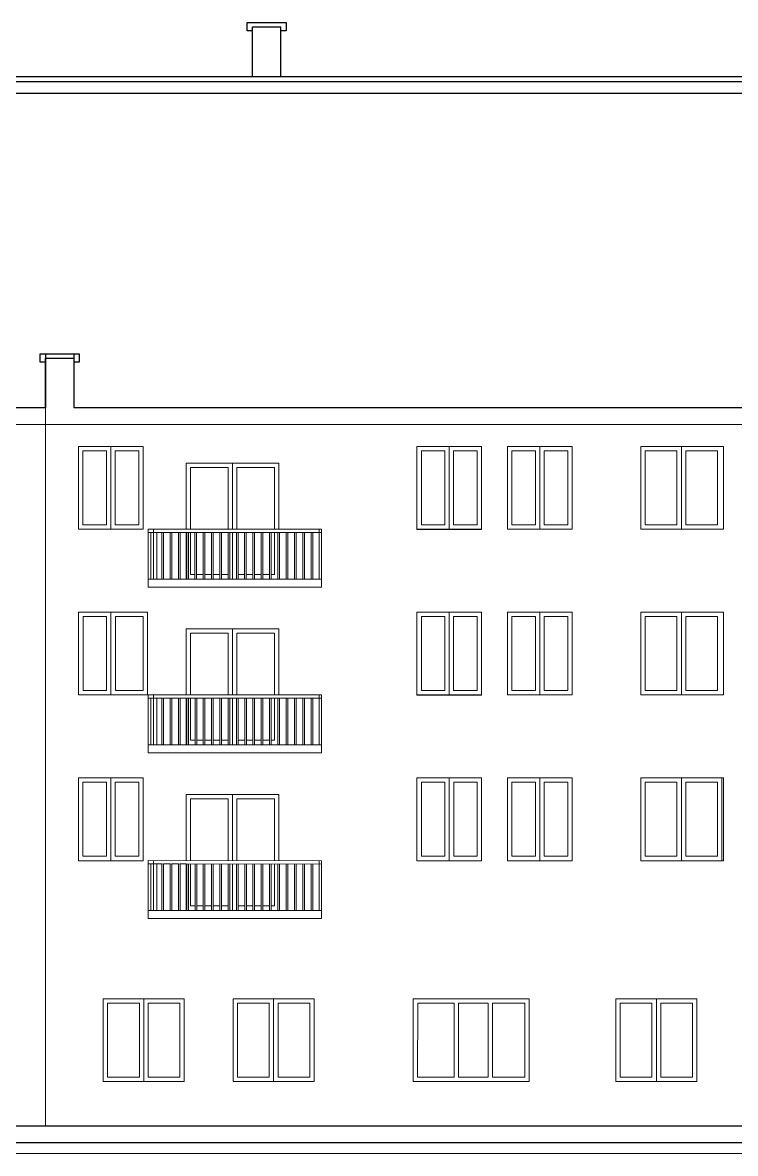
# Model space of a CAD drawing. Header units: millimetres. Extents: x -689206 to 4969298, y -1019800 to 703299.
# Drawn here: x 493573 to 506486, y -464511 to -444036 of the extents above; entities that cross this region are included whole.
import ezdxf

# ---------------------------------------------------------------- set-up
doc = ezdxf.new("R2010")
doc.units = ezdxf.units.MM
doc.layers.add('РАЗМЕРЫ', color=7, linetype='Continuous', lineweight=9)
doc.layers.add('фасад1', color=7, linetype='Continuous')

msp = doc.modelspace()

# ---------------------------------------------------------------- linework, layer by layer
at = {"layer": 'РАЗМЕРЫ', "linetype": 'ByBlock', "lineweight": 30, "ltscale": 35}
for p, q in [((497639.7, -444110.9), (497639.7, -444035.9)), ((497639.7, -444035.9), (498249.7, -444035.9)), ((498249.7, -444035.9), (498349.7, -444035.9)), ((498349.7, -444035.9), (498349.7, -444185.9)), ((497639.7, -444185.9), (497639.7, -444110.9)), ((497739.7, -444185.9), (497639.7, -444185.9)), ((498349.7, -444185.9), (498249.7, -444185.9)), ((493889.7, -450110.9), (493889.7, -450035.9)), ((493889.7, -450035.9), (494499.7, -450035.9)), ((494499.7, -450035.9), (494599.7, -450035.9)), ((494599.7, -450035.9), (494599.7, -450185.9)), ((493889.7, -450185.9), (493889.7, -450110.9)), ((493989.7, -450185.9), (493889.7, -450185.9)), ((494599.7, -450185.9), (494499.7, -450185.9))]:
    msp.add_line(p, q, dxfattribs=at)
at = {"layer": 'РАЗМЕРЫ', "lineweight": 30, "ltscale": 35}
for p, q in [((497739.7, -445010.9), (497739.7, -444110.9)), ((497739.7, -444110.9), (498249.7, -444110.9)), ((498249.7, -445010.9), (498249.7, -444110.9)), ((503659.8, -445110.9), (486460.4, -445110.9)), ((490970.4, -445010.9), (494499.7, -445010.9)), ((494499.7, -445010.9), (517427.1, -445010.9)), ((517427.1, -445110.9), (503659.8, -445110.9)), ((486460.4, -445310.9), (517427.1, -445310.9)), ((493989.7, -450035.9), (493989.7, -451010.9)), ((494499.7, -450035.9), (494499.7, -451010.9)), ((493989.7, -451010.9), (493989.7, -450110.9)), ((493989.7, -450110.9), (494499.7, -450110.9)), ((493989.7, -451010.9), (490970.4, -451010.9)), ((499517.8, -451010.9), (494499.7, -451010.9)), ((506322.6, -451010.9), (499517.8, -451010.9)), ((515639.8, -451010.9), (506322.6, -451010.9)), ((485950.4, -464010.9), (533452, -464010.9)), ((485950.4, -464310.9), (533962, -464310.9))]:
    msp.add_line(p, q, dxfattribs=at)
at = {"layer": 'РАЗМЕРЫ', "lineweight": 15, "ltscale": 35}
for p, q in [((493989.7, -451010.9), (493989.7, -464010.9)), ((485950.4, -451310.9), (495847.8, -451312.6)), ((495847.8, -451312.6), (498999.8, -451310.9)), ((498987.8, -451310.9), (519310.1, -451319.7)), ((495755.8, -451710.9), (494585.8, -451710.9)), ((494585.8, -453210.9), (494585.8, -451710.9)), ((494585.8, -451710.9), (494585.8, -453210.9)), ((495755.8, -451710.9), (494585.8, -451710.9)), ((495090.8, -451790.9), (494665.8, -451790.9)), ((494665.8, -451790.9), (494665.8, -453130.9)), ((495170.8, -451710.9), (495090.8, -451710.9)), ((495090.8, -451790.9), (495090.8, -453130.9)), ((495170.8, -453210.9), (495170.8, -451710.9)), ((495170.8, -451710.9), (495250.8, -451710.9)), ((495675.8, -451790.9), (495250.8, -451790.9)), ((495250.8, -451790.9), (495250.8, -453130.9)), ((495675.8, -453130.9), (495675.8, -451790.9)), ((495755.8, -453210.9), (495755.8, -451710.9)), ((495755.8, -451710.9), (495755.8, -453210.9)), ((501887.4, -451710.9), (500716.8, -451711.2)), ((500716.8, -453211.2), (500716.8, -451711.2)), ((500716.8, -451711.2), (500716.8, -453211.2)), ((501886.8, -451711.2), (500716.8, -451711.2)), ((501221.8, -451791.2), (500796.8, -451791.2)), ((500796.8, -451791.2), (500796.8, -453131.2)), ((501301.8, -451711.2), (501221.8, -451711.2)), ((501221.8, -451791.2), (501221.8, -453131.2)), ((501301.8, -453211.2), (501301.8, -451711.2)), ((501301.8, -451711.2), (501381.8, -451711.2)), ((501806.8, -451791.2), (501381.8, -451791.2)), ((501381.8, -451791.2), (501381.8, -453131.2)), ((501806.8, -453131.2), (501806.8, -451791.2)), ((501886.8, -451711.2), (501886.8, -453211.2)), ((501887.4, -453210.9), (501887.4, -451710.9)), ((502358, -451710.8), (502358, -453210.9)), ((503528, -451710.8), (502358, -451710.8)), ((502358, -451710.9), (502358, -453210.9)), ((503528, -451710.9), (502358, -451710.9)), ((502863, -451790.9), (502438, -451790.9)), ((502438, -451790.9), (502438, -453130.9)), ((502943, -451710.9), (502863, -451710.9)), ((502863, -451790.9), (502863, -453130.9)), ((502943, -453210.9), (502943, -451710.9)), ((502943, -451710.9), (503023, -451710.9)), ((503448, -451790.9), (503023, -451790.9)), ((503023, -451790.9), (503023, -453130.9)), ((503448, -453130.9), (503448, -451790.9)), ((503528, -453210.9), (503528, -451710.8)), ((503528, -451710.9), (503528, -453210.9)), ((504771.8, -451710.8), (504771.8, -453210.9)), ((506271.8, -451710.9), (504771.8, -451710.9)), ((504771.8, -451710.9), (504771.8, -453210.9)), ((506241.8, -451710.9), (504771.8, -451710.9)), ((504851.8, -453130.9), (504851.8, -451790.9)), ((504851.8, -451790.9), (505426.8, -451790.9)), ((505426.8, -451790.9), (505426.8, -453130.9)), ((505506.8, -453210.9), (505506.8, -451710.9)), ((505586.8, -451790.9), (506161.8, -451790.9)), ((505586.8, -453130.9), (505586.8, -451790.9)), ((506161.8, -451790.9), (506161.8, -453130.9)), ((506271.8, -453210.9), (506271.8, -451710.9)), ((494585.8, -453210.9), (494585.8, -453130.9)), ((494585.8, -453210.9), (495755.8, -453210.9)), ((495755.8, -453210.9), (494585.8, -453210.9)), ((494665.8, -453130.9), (495090.8, -453130.9)), ((495250.8, -453130.9), (495675.8, -453130.9)), ((496005.9, -453270.9), (495847, -453270.9)), ((495847.5, -453210.9), (495847.2, -454110.9)), ((495897.8, -453270.9), (495897.4, -454110.9)), ((498987.5, -453210.9), (498987.2, -454112.3)), ((500716.8, -453211.2), (500716.8, -453131.2)), ((501886.8, -453211.2), (500716.8, -453211.2)), ((500717.4, -453210.9), (501887.4, -453210.9)), ((500796.8, -453131.2), (501221.8, -453131.2)), ((501381.8, -453131.2), (501806.8, -453131.2)), ((502358, -453210.9), (502358, -453130.9)), ((502358, -453210.9), (503528, -453210.9)), ((503528, -453210.9), (502358, -453210.9)), ((502438, -453130.9), (502863, -453130.9)), ((503023, -453130.9), (503448, -453130.9)), ((504771.8, -453210.9), (506271.8, -453210.9)), ((506241.8, -453210.9), (504771.8, -453210.9)), ((504771.8, -453210.9), (504851.8, -453210.9)), ((505426.8, -453130.9), (504851.8, -453130.9)), ((506161.8, -453130.9), (505586.8, -453130.9)), ((495755.8, -454710.9), (494585.8, -454710.9)), ((494585.8, -456210.9), (494585.8, -454710.9)), ((495835.8, -454710.9), (494665.8, -454710.9)), ((495250.8, -454710.9), (495170.8, -454710.9)), ((495173.9, -456210.9), (495173.9, -454710.9)), ((495250.8, -454710.9), (495330.8, -454710.9)), ((495835.8, -454710.9), (495835.8, -456210.9)), ((501887.4, -454710.9), (500716.8, -454711.2)), ((500716.8, -456211.2), (500716.8, -454711.2)), ((500716.8, -454711.2), (500716.8, -456211.2)), ((501886.8, -454711.2), (500716.8, -454711.2)), ((501301.8, -454711.2), (501221.8, -454711.2)), ((501301.8, -456211.2), (501301.8, -454711.2)), ((501301.8, -454711.2), (501381.8, -454711.2)), ((501886.8, -454711.2), (501886.8, -456211.2)), ((501887.4, -456210.9), (501887.4, -454710.9)), ((502358, -454710.8), (502358, -456210.9)), ((503528, -454710.8), (502358, -454710.8)), ((502358, -454710.9), (502358, -456210.9)), ((503528, -454710.9), (502358, -454710.9)), ((502943, -454710.9), (502863, -454710.9)), ((502943, -456210.9), (502943, -454710.9)), ((502943, -454710.9), (503023, -454710.9)), ((503528, -456210.9), (503528, -454710.8)), ((503528, -454710.9), (503528, -456210.9)), ((504771.8, -454710.8), (504771.8, -456210.9)), ((506271.8, -454710.9), (504771.8, -454710.9)), ((504771.8, -454710.9), (504771.8, -456210.9)), ((506241.8, -454710.9), (504771.8, -454710.9)), ((505506.8, -456210.9), (505506.8, -454710.9)), ((506271.8, -456210.9), (506271.8, -454710.9)), ((495093.9, -454790.9), (494668.9, -454790.9)), ((494668.9, -454790.9), (494668.9, -456130.9)), ((495093.9, -454790.9), (495093.9, -456130.9)), ((495755.8, -454790.9), (495253.9, -454790.9)), ((495253.9, -454790.9), (495253.9, -456130.9)), ((495755.8, -456130.9), (495755.8, -454790.9)), ((495755.8, -456130.9), (495755.8, -454790.9)), ((501221.8, -454791.2), (500796.8, -454791.2)), ((500796.8, -454791.2), (500796.8, -456131.2)), ((501221.8, -454791.2), (501221.8, -456131.2)), ((501806.8, -454791.2), (501381.8, -454791.2)), ((501381.8, -454791.2), (501381.8, -456131.2)), ((501806.8, -456131.2), (501806.8, -454791.2)), ((502863, -454790.9), (502438, -454790.9)), ((502438, -454790.9), (502438, -456130.9)), ((502863, -454790.9), (502863, -456130.9)), ((503448, -454790.9), (503023, -454790.9)), ((503023, -454790.9), (503023, -456130.9)), ((503448, -456130.9), (503448, -454790.9)), ((504851.8, -456130.9), (504851.8, -454790.9)), ((504851.8, -454790.9), (505426.8, -454790.9)), ((505426.8, -454790.9), (505426.8, -456130.9)), ((505586.8, -454790.9), (506161.8, -454790.9)), ((505586.8, -456130.9), (505586.8, -454790.9)), ((506161.8, -454790.9), (506161.8, -456130.9)), ((494668.9, -456130.9), (495093.9, -456130.9)), ((495253.9, -456130.9), (495755.8, -456130.9)), ((500716.8, -456211.2), (500716.8, -456131.2)), ((500796.8, -456131.2), (501221.8, -456131.2)), ((501381.8, -456131.2), (501806.8, -456131.2)), ((502358, -456210.9), (502358, -456130.9)), ((502438, -456130.9), (502863, -456130.9)), ((503023, -456130.9), (503448, -456130.9)), ((505426.8, -456130.9), (504851.8, -456130.9)), ((506161.8, -456130.9), (505586.8, -456130.9)), ((494585.8, -456210.9), (495755.8, -456210.9)), ((495835.8, -456210.9), (494665.8, -456210.9)), ((495848, -456210.6), (495847.6, -457110.6)), ((496006.9, -456270.7), (495848, -456270.6)), ((495898.8, -456270.6), (495898.4, -457110.7)), ((498988, -456210.7), (498987.6, -457112)), ((501886.8, -456211.2), (500716.8, -456211.2)), ((500717.4, -456210.9), (501887.4, -456210.9)), ((502358, -456210.9), (503528, -456210.9)), ((503528, -456210.9), (502358, -456210.9)), ((504771.8, -456210.9), (506271.8, -456210.9)), ((506241.8, -456210.9), (504771.8, -456210.9)), ((504771.8, -456210.9), (504851.8, -456210.9)), ((495755.8, -457710.9), (494585.8, -457710.9)), ((494585.8, -459210.9), (494585.8, -457710.9)), ((494585.8, -457710.9), (494585.8, -459210.9)), ((495755.8, -457710.9), (494585.8, -457710.9)), ((495090.8, -457790.9), (494665.8, -457790.9)), ((494665.8, -457790.9), (494665.8, -459130.9)), ((495170.8, -457710.9), (495090.8, -457710.9)), ((495090.8, -457790.9), (495090.8, -459130.9)), ((495170.8, -459210.9), (495170.8, -457710.9)), ((495170.8, -457710.9), (495250.8, -457710.9)), ((495675.8, -457790.9), (495250.8, -457790.9)), ((495250.8, -457790.9), (495250.8, -459130.9)), ((495675.8, -459130.9), (495675.8, -457790.9)), ((495755.8, -459210.9), (495755.8, -457710.9)), ((495755.8, -457710.9), (495755.8, -459210.9)), ((501887.4, -457710.9), (500716.8, -457711.2)), ((500716.8, -459211.2), (500716.8, -457711.2)), ((500717.4, -457710.9), (500717.4, -459210.9)), ((501887.4, -457710.9), (500717.4, -457710.9)), ((501222.4, -457790.9), (500797.4, -457790.9)), ((500797.4, -457790.9), (500797.4, -459130.9)), ((501302.4, -457710.9), (501222.4, -457710.9)), ((501222.4, -457790.9), (501222.4, -459130.9)), ((501302.4, -459210.9), (501302.4, -457710.9)), ((501302.4, -457710.9), (501382.4, -457710.9)), ((501807.4, -457790.9), (501382.4, -457790.9)), ((501382.4, -457790.9), (501382.4, -459130.9)), ((501807.4, -459130.9), (501807.4, -457790.9)), ((501887.4, -459210.9), (501887.4, -457710.9)), ((501887.4, -457710.9), (501887.4, -459210.9)), ((502358, -457710.8), (502358, -459210.9)), ((503528, -457710.8), (502358, -457710.8)), ((502358, -457711.2), (502358, -459211.2)), ((503528, -457711.2), (502358, -457711.2)), ((502863, -457791.2), (502438, -457791.2)), ((502438, -457791.2), (502438, -459131.2)), ((502943, -457711.2), (502863, -457711.2)), ((502863, -457791.2), (502863, -459131.2)), ((502943, -459211.2), (502943, -457711.2)), ((502943, -457711.2), (503023, -457711.2)), ((503448, -457791.2), (503023, -457791.2)), ((503023, -457791.2), (503023, -459131.2)), ((503448, -459131.2), (503448, -457791.2)), ((503528, -459210.9), (503528, -457710.8)), ((503528, -457711.2), (503528, -459211.2)), ((504771.8, -457710.8), (504771.8, -459210.9)), ((506271.8, -457710.9), (504771.8, -457710.9)), ((504771.8, -457710.9), (504771.8, -459210.9)), ((506241.8, -457710.9), (504771.8, -457710.9)), ((504851.8, -459130.9), (504851.8, -457790.9)), ((504851.8, -457790.9), (505426.8, -457790.9)), ((505426.8, -457790.9), (505426.8, -459130.9)), ((505506.8, -459210.9), (505506.8, -457710.9)), ((505586.8, -457790.9), (506161.8, -457790.9)), ((505586.8, -459130.9), (505586.8, -457790.9)), ((506161.8, -457790.9), (506161.8, -459130.9)), ((506241.8, -457710.9), (506241.8, -459210.9)), ((506271.8, -459210.9), (506271.8, -457710.9)), ((494585.8, -459210.9), (494585.8, -459130.9)), ((494585.8, -459210.9), (495755.8, -459210.9)), ((495755.8, -459210.9), (494585.8, -459210.9)), ((494665.8, -459130.9), (495090.8, -459130.9)), ((495250.8, -459130.9), (495675.8, -459130.9)), ((495847.5, -459210.6), (495847.1, -460110.6)), ((498987.5, -459210.7), (498987.1, -460112)), ((500717.4, -459210.9), (500717.4, -459130.9)), ((500717.4, -459210.9), (501887.4, -459210.9)), ((501887.4, -459210.9), (500717.4, -459210.9)), ((500797.4, -459130.9), (501222.4, -459130.9)), ((501382.4, -459130.9), (501807.4, -459130.9)), ((502358, -459211.2), (502358, -459131.2)), ((502358, -459210.9), (503528, -459210.9)), ((503528, -459211.2), (502358, -459211.2)), ((502438, -459131.2), (502863, -459131.2)), ((503023, -459131.2), (503448, -459131.2)), ((504771.8, -459210.9), (506271.8, -459210.9)), ((506241.8, -459210.9), (504771.8, -459210.9)), ((504771.8, -459210.9), (504851.8, -459210.9)), ((505426.8, -459130.9), (504851.8, -459130.9)), ((506161.8, -459130.9), (505586.8, -459130.9)), ((496006.4, -459270.7), (495847.5, -459270.6)), ((495898.3, -459270.6), (495897.9, -460110.7)), ((495032.9, -461710.9), (495032.9, -463210.9)), ((496502.9, -461710.9), (495032.9, -461710.9)), ((495032.9, -461710.9), (495032.9, -463210.9)), ((496502.9, -461710.9), (495032.9, -461710.9)), ((495767.9, -463210.9), (495767.9, -461710.9)), ((496502.9, -461710.9), (496502.9, -463210.9)), ((496502.9, -461710.9), (496502.9, -463210.9)), ((497385.8, -461710.9), (497385.8, -463210.9)), ((497385.8, -461710.9), (498855.8, -461710.9)), ((497385.8, -461710.9), (497385.8, -463210.9)), ((498855.8, -461710.9), (497385.8, -461710.9)), ((498120.8, -463210.9), (498120.8, -461710.9)), ((498855.8, -461710.9), (498855.8, -463210.9)), ((498855.8, -461710.9), (498855.8, -463210.9)), ((500649.7, -463210.9), (500650, -461710.6)), ((500649.7, -461710.9), (500649.7, -463210.9)), ((502749.7, -461710.9), (500649.7, -461710.9)), ((502749.7, -461710.9), (500650.1, -461710.6)), ((500650.1, -461710.6), (500730.1, -461710.6)), ((500730.1, -461710.6), (500730.1, -461710.9)), ((502749.7, -461710.9), (502749.7, -463210.9)), ((502749.7, -463210.9), (502749.7, -461710.9)), ((504318.9, -461710.9), (504318.9, -463210.9)), ((505788.9, -461710.9), (504318.9, -461710.9)), ((504318.9, -461710.9), (504318.9, -463210.9)), ((505788.9, -461710.9), (504318.9, -461710.9)), ((505053.9, -463210.9), (505053.9, -461710.9)), ((505788.9, -461710.9), (505788.9, -463210.9)), ((505788.9, -461710.9), (505788.9, -463210.9)), ((495112.9, -463130.9), (495112.9, -461790.9)), ((495112.9, -461790.9), (495687.9, -461790.9)), ((495687.9, -461790.9), (495687.9, -463130.9)), ((495847.9, -461790.9), (496422.9, -461790.9)), ((495847.9, -463130.9), (495847.9, -461790.9)), ((496422.9, -461790.9), (496422.9, -463130.9)), ((497465.8, -463130.9), (497465.8, -461790.9)), ((497465.8, -461790.9), (498040.8, -461790.9)), ((498040.8, -461790.9), (498040.8, -463130.9)), ((498200.8, -461790.9), (498775.8, -461790.9)), ((498200.8, -463130.9), (498200.8, -461790.9)), ((498775.8, -461790.9), (498775.8, -463130.9)), ((500730.1, -461790.7), (500729.9, -463130.6)), ((500730.1, -461790.7), (501391.1, -461790.8)), ((501391.1, -461790.8), (501390.8, -463130.7)), ((501470.9, -463130.7), (501471.1, -461790.8)), ((502007.9, -461790.8), (501471.1, -461790.8)), ((502007.9, -461790.8), (502007.6, -463130.8)), ((502087.6, -463130.8), (502087.8, -461790.9)), ((502669.7, -461790.9), (502087.8, -461790.9)), ((502669.7, -463130.9), (502669.7, -461790.9)), ((504398.9, -463130.9), (504398.9, -461790.9)), ((504398.9, -461790.9), (504973.9, -461790.9)), ((504973.9, -461790.9), (504973.9, -463130.9)), ((505133.9, -461790.9), (505708.9, -461790.9)), ((505133.9, -463130.9), (505133.9, -461790.9)), ((505708.9, -461790.9), (505708.9, -463130.9)), ((495687.9, -463130.9), (495112.9, -463130.9)), ((496422.9, -463130.9), (495847.9, -463130.9)), ((498040.8, -463130.9), (497465.8, -463130.9)), ((498775.8, -463130.9), (498200.8, -463130.9)), ((500729.9, -463130.6), (501390.8, -463130.7)), ((501470.9, -463130.7), (502007.6, -463130.7)), ((502087.6, -463130.7), (502669.7, -463130.7)), ((504973.9, -463130.9), (504398.9, -463130.9)), ((505708.9, -463130.9), (505133.9, -463130.9)), ((496502.9, -463210.9), (495032.9, -463210.9)), ((496502.9, -463210.9), (495032.9, -463210.9)), ((495032.9, -463210.9), (495112.9, -463210.9)), ((498855.8, -463210.9), (497385.8, -463210.9)), ((498855.8, -463210.9), (497385.8, -463210.9)), ((497385.8, -463210.9), (497465.8, -463210.9)), ((502749.7, -463210.9), (500649.7, -463210.9)), ((500649.7, -463210.9), (502749.7, -463210.9)), ((505788.9, -463210.9), (504318.9, -463210.9)), ((505788.9, -463210.9), (504318.9, -463210.9)), ((504318.9, -463210.9), (504398.9, -463210.9))]:
    msp.add_line(p, q, dxfattribs=at)
at = {"layer": 'РАЗМЕРЫ', "lineweight": 5, "ltscale": 35}
msp.add_line((533962, -464510.9), (485950.4, -464510.9), dxfattribs=at)
at = {"layer": 'фасад1', "color": 7, "lineweight": 15}
for p, q in [((498987, -453210.9), (495847, -453210.9)), ((495945.9, -453210.9), (495945.9, -454110.9)), ((498987, -453271.4), (496005.9, -453270.9)), ((496545.9, -453270.9), (496545.9, -454110.9)), ((496575.9, -453270.9), (496575.9, -454110.9)), ((496695.9, -453270.9), (496695.9, -454110.9)), ((496725.9, -453270.9), (496725.9, -454110.9)), ((496845.9, -453270.9), (496845.9, -454110.9)), ((496875.9, -453270.9), (496875.9, -454110.9)), ((496995.9, -453270.9), (496995.9, -454110.9)), ((497025.9, -453270.9), (497025.9, -454110.9)), ((497145.9, -453270.9), (497145.9, -454110.9)), ((497175.9, -453270.9), (497175.9, -454110.9)), ((497295.9, -453270.9), (497295.9, -454110.9)), ((497325.9, -453270.9), (497325.9, -454110.9)), ((497445.9, -453270.9), (497445.9, -454110.9)), ((497475.9, -453270.9), (497475.9, -454110.9)), ((497595.9, -453270.9), (497595.9, -454110.9)), ((497625.9, -453270.9), (497625.9, -454110.9)), ((497745.9, -453270.9), (497745.9, -454110.9)), ((497775.9, -453270.9), (497775.9, -454110.9)), ((497895.9, -453270.9), (497895.9, -454110.9)), ((497925.9, -453270.9), (497925.9, -454110.9)), ((498045.9, -453270.9), (498045.9, -454110.9)), ((498075.9, -453270.9), (498075.9, -454110.9)), ((498195.9, -453270.9), (498195.9, -454110.9)), ((498225.9, -453270.9), (498225.9, -454110.9)), ((498345.9, -453270.9), (498345.9, -454110.9)), ((498375.9, -453270.9), (498375.9, -454110.9)), ((498499, -453271.3), (498499, -454111.3)), ((498529, -453271.3), (498529, -454111.3)), ((498649, -453271.3), (498649, -454111.3)), ((498679, -453271.3), (498679, -454111.3)), ((498799, -453271.3), (498799, -454111.3)), ((498829, -453271.3), (498829, -454111.3)), ((498945.9, -454110.9), (498945.9, -453210.9)), ((496695.9, -454030.9), (496615.9, -454030.9)), ((496845.9, -454030.9), (496725.9, -454030.9)), ((496995.9, -454030.9), (496875.9, -454030.9)), ((497145.9, -454030.9), (497025.9, -454030.9)), ((497295.9, -454030.9), (497175.9, -454030.9)), ((497595.9, -454030.9), (497475.9, -454030.9)), ((497745.9, -454030.9), (497625.9, -454030.9)), ((497895.9, -454030.9), (497775.9, -454030.9)), ((498045.9, -454030.9), (497925.9, -454030.9)), ((498135.9, -454030.9), (498075.9, -454030.9)), ((498988, -456210.7), (495848, -456210.6)), ((495946.9, -456210.7), (495946.9, -457110.7)), ((498988, -456271.1), (496006.9, -456270.7)), ((496546.9, -456270.7), (496546.9, -457110.7)), ((496576.9, -456270.7), (496576.9, -457110.7)), ((496696.9, -456270.7), (496696.9, -457110.7)), ((496726.9, -456270.7), (496726.9, -457110.7)), ((496846.9, -456270.7), (496846.9, -457110.7)), ((496876.9, -456270.7), (496876.9, -457110.7)), ((496996.9, -456270.7), (496996.9, -457110.7)), ((497026.9, -456270.7), (497026.9, -457110.7)), ((497146.9, -456270.7), (497146.9, -457110.7)), ((497176.9, -456270.7), (497176.9, -457110.7)), ((497296.9, -456270.7), (497296.9, -457110.7)), ((497326.9, -456270.7), (497326.9, -457110.7)), ((497446.9, -456270.7), (497446.9, -457110.7)), ((497476.9, -456270.7), (497476.9, -457110.7)), ((497596.9, -456270.7), (497596.9, -457110.7)), ((497626.9, -456270.7), (497626.9, -457110.7)), ((497746.9, -456270.7), (497746.9, -457110.7)), ((497776.9, -456270.7), (497776.9, -457110.7)), ((497896.9, -456270.7), (497896.9, -457110.7)), ((497926.9, -456270.7), (497926.9, -457110.7)), ((498046.9, -456270.7), (498046.9, -457110.7)), ((498076.9, -456270.7), (498076.9, -457110.7)), ((498196.9, -456270.7), (498196.9, -457110.7)), ((498226.9, -456270.7), (498226.9, -457110.7)), ((498346.9, -456270.7), (498346.9, -457110.7)), ((498376.9, -456270.7), (498376.9, -457110.7)), ((498500, -456271.1), (498500, -457111.1)), ((498530, -456271.1), (498530, -457111.1)), ((498650, -456271.1), (498650, -457111.1)), ((498680, -456271.1), (498680, -457111.1)), ((498800, -456271.1), (498800, -457111.1)), ((498830, -456271.1), (498830, -457111.1)), ((498946.9, -457110.7), (498946.9, -456210.7)), ((496696.9, -457030.7), (496616.9, -457030.7)), ((496846.9, -457030.7), (496726.9, -457030.7)), ((496996.9, -457030.7), (496876.9, -457030.7)), ((497146.9, -457030.7), (497026.9, -457030.7)), ((497296.9, -457030.7), (497176.9, -457030.7)), ((497596.9, -457030.7), (497476.9, -457030.7)), ((497746.9, -457030.7), (497626.9, -457030.7)), ((497896.9, -457030.7), (497776.9, -457030.7)), ((498046.9, -457030.7), (497926.9, -457030.7)), ((498136.9, -457030.7), (498076.9, -457030.7)), ((498987.5, -459210.7), (495847.5, -459210.6)), ((495946.4, -459210.7), (495946.4, -460110.7)), ((498946.4, -460110.7), (498946.4, -459210.7)), ((498987.5, -459271.1), (496006.4, -459270.7)), ((496546.4, -459270.7), (496546.4, -460110.7)), ((496576.4, -459270.7), (496576.4, -460110.7)), ((496696.4, -459270.7), (496696.4, -460110.7)), ((496726.4, -459270.7), (496726.4, -460110.7)), ((496846.4, -459270.7), (496846.4, -460110.7)), ((496876.4, -459270.7), (496876.4, -460110.7)), ((496996.4, -459270.7), (496996.4, -460110.7)), ((497026.4, -459270.7), (497026.4, -460110.7)), ((497146.4, -459270.7), (497146.4, -460110.7)), ((497176.4, -459270.7), (497176.4, -460110.7)), ((497296.4, -459270.7), (497296.4, -460110.7)), ((497326.4, -459270.7), (497326.4, -460110.7)), ((497446.4, -459270.7), (497446.4, -460110.7)), ((497476.4, -459270.7), (497476.4, -460110.7)), ((497596.4, -459270.7), (497596.4, -460110.7)), ((497626.4, -459270.7), (497626.4, -460110.7)), ((497746.4, -459270.7), (497746.4, -460110.7)), ((497776.4, -459270.7), (497776.4, -460110.7)), ((497896.4, -459270.7), (497896.4, -460110.7)), ((497926.4, -459270.7), (497926.4, -460110.7)), ((498046.4, -459270.7), (498046.4, -460110.7)), ((498076.4, -459270.7), (498076.4, -460110.7)), ((498196.4, -459270.7), (498196.4, -460110.7)), ((498226.4, -459270.7), (498226.4, -460110.7)), ((498346.4, -459270.7), (498346.4, -460110.7)), ((498376.4, -459270.7), (498376.4, -460110.7)), ((498499.5, -459271.1), (498499.5, -460111.1)), ((498529.5, -459271.1), (498529.5, -460111.1)), ((498649.5, -459271.1), (498649.5, -460111.1)), ((498679.5, -459271.1), (498679.5, -460111.1)), ((498799.5, -459271.1), (498799.5, -460111.1)), ((498829.5, -459271.1), (498829.5, -460111.1)), ((496696.4, -460030.7), (496616.4, -460030.7)), ((496846.4, -460030.7), (496726.4, -460030.7)), ((496996.4, -460030.7), (496876.4, -460030.7)), ((497146.4, -460030.7), (497026.4, -460030.7)), ((497296.4, -460030.7), (497176.4, -460030.7)), ((497596.4, -460030.7), (497476.4, -460030.7)), ((497746.4, -460030.7), (497626.4, -460030.7)), ((497896.4, -460030.7), (497776.4, -460030.7)), ((498046.4, -460030.7), (497926.4, -460030.7)), ((498136.4, -460030.7), (498076.4, -460030.7)), ((502329.7, -461710.9), (500649.7, -461710.9)), ((500649.7, -463210.9), (502329.7, -463210.9))]:
    msp.add_line(p, q, dxfattribs=at)
for points in [[(497375.9, -453210.9), (497375.9, -452010.9), (496535.9, -452010.9), (496535.9, -453210.9)], [(498215.9, -453210.9), (498215.9, -452010.9), (497375.9, -452010.9), (497375.9, -453210.9)], [(497295.9, -453210.9), (497295.9, -452090.9), (496615.9, -452090.9), (496615.9, -453210.9)], [(498135.9, -453210.9), (498135.9, -452090.9), (497455.9, -452090.9), (497455.9, -453210.9)], [(496615.9, -453270.9), (496615.9, -454030.9)], [(497375.9, -453270.9), (497375.9, -454110.9)], [(498135.9, -454030.9), (498135.9, -453270.9)], [(495846.8, -454110.9), (498986.8, -454112.3), (498987.6, -454260.9), (495846.8, -454260.4), (495846.8, -454110.9)], [(497376.9, -456210.7), (497376.9, -455010.7), (496536.9, -455010.7), (496536.9, -456210.7)], [(497296.9, -456210.7), (497296.9, -455090.7), (496616.9, -455090.7), (496616.9, -456210.7)], [(498216.9, -456210.7), (498216.9, -455010.7), (497376.9, -455010.7), (497376.9, -456210.7)], [(498136.9, -456210.7), (498136.9, -455090.7), (497456.9, -455090.7), (497456.9, -456210.7)], [(496616.9, -456270.7), (496616.9, -457030.7)], [(497376.9, -456270.7), (497376.9, -457110.7)], [(498136.9, -457030.7), (498136.9, -456270.7)], [(495847.8, -457110.6), (498987.8, -457112), (498988.6, -457260.7), (495847.8, -457260.2), (495847.8, -457110.6)], [(497376.4, -459210.7), (497376.4, -458010.7), (496536.4, -458010.7), (496536.4, -459210.7)], [(498216.4, -459210.7), (498216.4, -458010.7), (497376.4, -458010.7), (497376.4, -459210.7)], [(497296.4, -459210.7), (497296.4, -458090.7), (496616.4, -458090.7), (496616.4, -459210.7)], [(498136.4, -459210.7), (498136.4, -458090.7), (497456.4, -458090.7), (497456.4, -459210.7)], [(496616.4, -459270.7), (496616.4, -460030.7)], [(497376.4, -459270.7), (497376.4, -460110.7)], [(498136.4, -460030.7), (498136.4, -459270.7)], [(495847.4, -460110.6), (498987.4, -460112), (498988.2, -460260.7), (495847.3, -460260.2), (495847.4, -460110.6)], [(501817.7, -461710.9), (502749.7, -461710.9), (502749.7, -463210.9), (501817.7, -463210.9)]]:
    msp.add_lwpolyline(points, dxfattribs=at)
for points in [[(496095.9, -454110.9), (496005.9, -454110.9), (496005.9, -453270.9), (496095.9, -453270.9)], [(496245.9, -453270.9), (496125.9, -453270.9), (496125.9, -454110.9), (496245.9, -454110.9)], [(496395.9, -454110.9), (496275.9, -454110.9), (496275.9, -453270.9), (496395.9, -453270.9)], [(496535.9, -453270.9), (496425.9, -453270.9), (496425.9, -454110.9), (496535.9, -454110.9)], [(496096.9, -457110.7), (496006.9, -457110.7), (496006.9, -456270.7), (496096.9, -456270.7)], [(496246.9, -456270.7), (496126.9, -456270.7), (496126.9, -457110.7), (496246.9, -457110.7)], [(496396.9, -457110.7), (496276.9, -457110.7), (496276.9, -456270.7), (496396.9, -456270.7)], [(496536.9, -456270.7), (496426.9, -456270.7), (496426.9, -457110.7), (496536.9, -457110.7)], [(496096.4, -460110.7), (496006.4, -460110.7), (496006.4, -459270.7), (496096.4, -459270.7)], [(496246.4, -459270.7), (496126.4, -459270.7), (496126.4, -460110.7), (496246.4, -460110.7)], [(496396.4, -460110.7), (496276.4, -460110.7), (496276.4, -459270.7), (496396.4, -459270.7)], [(496536.4, -459270.7), (496426.4, -459270.7), (496426.4, -460110.7), (496536.4, -460110.7)]]:
    msp.add_lwpolyline(points, close=True, dxfattribs=at)

doc.saveas('drawing.dxf')
